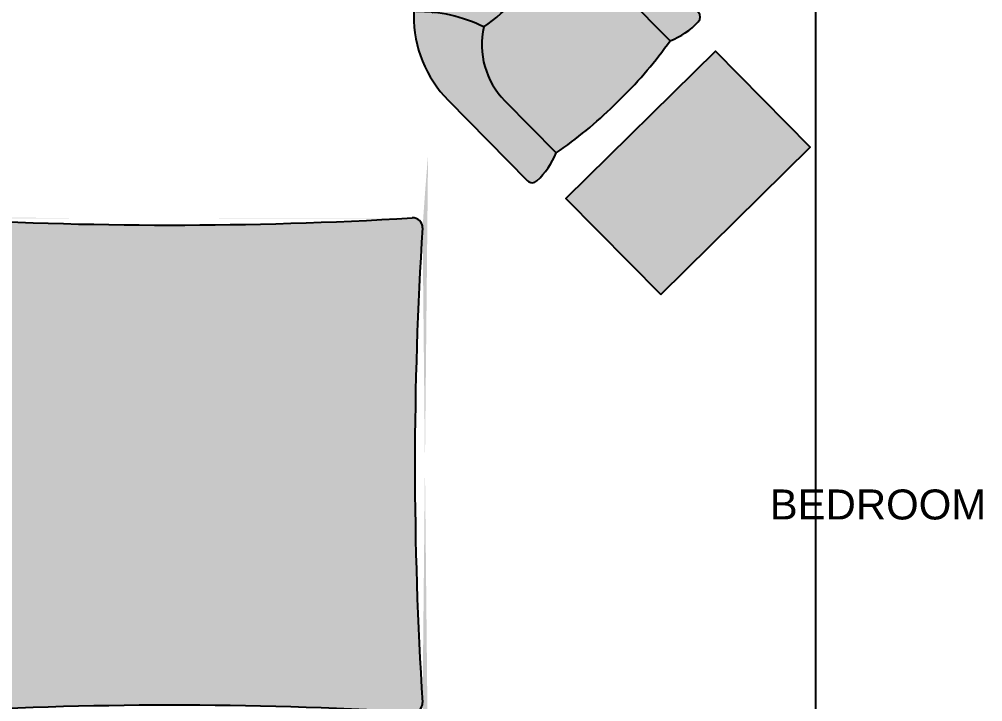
# Model space of a CAD drawing. Header units: millimetres. Extents: x 11159 to 50121, y 18346 to 37577.
# Drawn here: x 35340 to 38553, y 31997 to 34274 of the extents above; entities that cross this region are included whole.
import ezdxf

# ---------------------------------------------------------------- set-up
doc = ezdxf.new("R2010")
doc.units = ezdxf.units.MM
for name, color, linetype in [('axis', 40, 'Continuous'), ('furnhatch', 254, 'Continuous'), ('furniture', 34, 'Continuous')]:
    doc.layers.add(name, color=color, linetype=linetype)
doc.styles.get("Standard").update_dxf_attribs({"font": 'arial.ttf'})

# ---------------------------------------------------------------- blocks, each defined once
blk = doc.blocks.new('bed1')
at = {"layer": 'furnhatch'}
h = blk.add_hatch(color=254, dxfattribs=at)
edge = h.paths.add_edge_path()
edge.add_line((-49.99999999964166, 728.1543303350354), (-376.575154905604, 728.1543303350363))
edge.add_ellipse((-396.5751549054567, 731.6564387146891), major_axis=(-20.20005246326943, 2.116722135372289), ratio=0.9399674590869538, start_angle=175.798571085819, end_angle=279.2234876354331)
edge.add_ellipse((-1139.075154900112, 11853.60433025541), major_axis=(11637.50671312701, 3.159661290454771e-10), ratio=0.955999999999947, start_angle=266.40828577200574, end_angle=273.6518042821252, ccw=False)
edge.add_ellipse((-1870.000000000207, 721.3768853213396), major_axis=(29.999999999785, 5.544070248419784e-12), ratio=0.9560000000000528, start_angle=86.40828577199728, end_angle=182.7029539343151)
edge.add_ellipse((-20808.21227714517, 1.364242052659392e-11), major_axis=(18931.6710356908, 1.159192231939101e-12), ratio=0.7647663762100974, start_angle=-2.850567224227575, end_angle=2.850567224227177, ccw=False)
edge.add_ellipse((-1870.000000000216, -721.3768853213551), major_axis=(29.99999999978351, 2.932504743571875e-11), ratio=0.9559999999998293, start_angle=177.2970460656072, end_angle=273.5917142279357)
edge.add_ellipse((-1139.075154900042, -11853.60433025214), major_axis=(-11637.50671312344, 2.074362146674086e-10), ratio=0.9559999999999594, start_angle=266.34819571787403, end_angle=273.5917142279937, ccw=False)
edge.add_ellipse((-396.5751549054567, -731.6564387146864), major_axis=(20.20005246326011, 2.116722135454127), ratio=0.9399674590869624, start_angle=260.7765123643427, end_angle=364.2014289139339)
edge.add_line((-376.5751549056004, -728.154330335034), (-49.99999999964348, -728.1543303350322))
edge.add_line((-49.99999999964348, -728.1543303350322), (-49.99999999964166, 728.1543303350354))
edge = h.paths.add_edge_path(flags=0)
edge.add_spline(control_points=[(-483.777429487307, -58.13970892285761), (-463.3236952876159, -60.77676921388957), (-394.7677214423293, -69.6155579932838), (-273.9442626004875, -40.25070549211705), (-155.770845476125, -74.40555138636591), (-87.51306022241624, -54.21623475015986), (-69.25212949027627, -48.81500892291115)], knot_values=[0, 0, 0, 0, 6.340047833477231, 21.25030809563294, 36.90804236878848, 42.62689815922595, 42.62689815922595, 42.62689815922595, 42.62689815922595], degree=3, periodic=0)
edge.add_spline(control_points=[(-69.25212949027627, -48.81500892291115), (-74.65335531752135, -67.07593965507294), (-94.84267195370921, -135.3337249087726), (-60.68782605946944, -336.6234732281682), (-90.05267856063983, -608.56760412111), (-81.2138897812547, -677.1235779663966), (-78.5768294902191, -697.5773121660877)], knot_values=[0, 0, 0, 0, 5.718855790438326, 21.37659006359421, 36.28685032574977, 42.626898159227, 42.626898159227, 42.626898159227, 42.626898159227], degree=3, periodic=0)
edge.add_spline(control_points=[(-78.5768294902191, -697.5773121660877), (-99.0305636899102, -694.9402518750521), (-167.5865375351968, -686.1014630956579), (-288.4099963770441, -715.4663155968246), (-406.5834135014065, -681.3114697025794), (-474.841198755119, -701.5007863387673), (-493.102129487268, -706.9020121660124)], knot_values=[0, 0, 0, 0, 6.340047833477231, 21.25030809563279, 36.90804236878867, 42.62689815922705, 42.62689815922705, 42.62689815922705, 42.62689815922705], degree=3, periodic=0)
edge.add_spline(control_points=[(-493.102129487268, -706.9020121660124), (-487.7009036600193, -688.6410814338724), (-467.5115870238133, -620.3832961801618), (-501.6664329180621, -351.0892070047066), (-472.3015804168863, -147.1494169678354), (-481.1403691962714, -78.5934431225487), (-483.777429487307, -58.13970892285761)], knot_values=[0, 0, 0, 0, 5.718855790437516, 21.37659006359306, 36.28685032574877, 42.62689815922599, 42.62689815922599, 42.62689815922599, 42.62689815922599], degree=3, periodic=0)
edge = h.paths.add_edge_path(flags=0)
edge.add_spline(control_points=[(-483.777429487307, 58.02593828062345), (-481.1403691962714, 78.47967248032182), (-472.3015804168863, 147.0356463256121), (-501.6664329180621, 350.9754363624834), (-467.5115870238133, 620.2695255379385), (-487.7009036600193, 688.5273107916382), (-493.102129487268, 706.7882415237782)], knot_values=[0, 0, 0, 0, 6.340047833477231, 21.25030809563294, 36.90804236878848, 42.62689815922599, 42.62689815922599, 42.62689815922599, 42.62689815922599], degree=3, periodic=0)
edge.add_spline(control_points=[(-493.102129487268, 706.7882415237782), (-474.841198755119, 701.3870156965368), (-406.5834135014065, 681.1976990603453), (-288.4099963770441, 715.3525449545941), (-167.5865375351968, 685.9876924534274), (-99.0305636899102, 694.8264812328216), (-78.5768294902191, 697.4635415238536)], knot_values=[0, 0, 0, 0, 5.718855790438376, 21.37659006359426, 36.28685032574982, 42.62689815922705, 42.62689815922705, 42.62689815922705, 42.62689815922705], degree=3, periodic=0)
edge.add_spline(control_points=[(-78.5768294902191, 697.4635415238536), (-81.2138897812547, 677.0098073241625), (-90.05267856063983, 608.4538334788758), (-60.68782605946944, 336.509702585945), (-94.84267195370921, 135.2199542665494), (-74.65335531752135, 66.96216901283151), (-69.25212949027627, 48.70123828069154)], knot_values=[0, 0, 0, 0, 6.340047833477231, 21.25030809563279, 36.90804236878867, 42.626898159227, 42.626898159227, 42.626898159227, 42.626898159227], degree=3, periodic=0)
edge.add_spline(control_points=[(-69.25212949027627, 48.70123828069154), (-87.51306022241624, 54.10246410793297), (-155.770845476125, 74.29178074413903), (-273.9442626004875, 40.13693484987562), (-394.7677214423293, 69.50178735105328), (-463.3236952876159, 60.66299857166996), (-483.777429487307, 58.02593828062345)], knot_values=[0, 0, 0, 0, 5.718855790437466, 21.37659006359301, 36.28685032574872, 42.62689815922595, 42.62689815922595, 42.62689815922595, 42.62689815922595], degree=3, periodic=0)
edge = h.paths.add_edge_path(flags=16)
edge.add_spline(control_points=[(-78.5768294902191, -697.5773121660877), (-81.2138897812547, -677.1235779663966), (-90.05267856063983, -608.56760412111), (-60.68782605946944, -336.6234732281682), (-94.84267195370921, -135.3337249087726), (-74.65335531752135, -67.07593965507294), (-69.25212949027627, -48.81500892291115)], knot_values=[0, 0, 0, 0, 6.340047833477231, 21.25030809563279, 36.90804236878867, 42.626898159227, 42.626898159227, 42.626898159227, 42.626898159227], degree=3, periodic=0)
edge.add_spline(control_points=[(-69.25212949027627, -48.81500892291115), (-87.51306022241624, -54.21623475015986), (-155.770845476125, -74.40555138636591), (-273.9442626004875, -40.25070549211705), (-394.7677214423293, -69.6155579932838), (-463.3236952876159, -60.77676921388957), (-483.777429487307, -58.13970892285761)], knot_values=[0, 0, 0, 0, 5.718855790437466, 21.37659006359301, 36.28685032574872, 42.62689815922595, 42.62689815922595, 42.62689815922595, 42.62689815922595], degree=3, periodic=0)
edge.add_spline(control_points=[(-483.777429487307, -58.13970892285761), (-481.1403691962714, -78.5934431225487), (-472.3015804168863, -147.1494169678354), (-501.6664329180621, -351.0892070047066), (-467.5115870238133, -620.3832961801618), (-487.7009036600193, -688.6410814338724), (-493.102129487268, -706.9020121660124)], knot_values=[0, 0, 0, 0, 6.340047833477231, 21.25030809563294, 36.90804236878848, 42.62689815922599, 42.62689815922599, 42.62689815922599, 42.62689815922599], degree=3, periodic=0)
edge.add_spline(control_points=[(-493.102129487268, -706.9020121660124), (-474.841198755119, -701.5007863387673), (-406.5834135014065, -681.3114697025794), (-288.4099963770441, -715.4663155968246), (-167.5865375351968, -686.1014630956579), (-99.0305636899102, -694.9402518750521), (-78.5768294902191, -697.5773121660877)], knot_values=[0, 0, 0, 0, 5.718855790438376, 21.37659006359426, 36.28685032574982, 42.62689815922705, 42.62689815922705, 42.62689815922705, 42.62689815922705], degree=3, periodic=0)
edge = h.paths.add_edge_path(flags=16)
edge.add_spline(control_points=[(-69.25212949027627, 48.70123828069154), (-74.65335531752135, 66.96216901283151), (-94.84267195370921, 135.2199542665494), (-60.68782605946944, 336.509702585945), (-90.05267856063983, 608.4538334788758), (-81.2138897812547, 677.0098073241625), (-78.5768294902191, 697.4635415238536)], knot_values=[0, 0, 0, 0, 5.718855790438326, 21.37659006359421, 36.28685032574977, 42.626898159227, 42.626898159227, 42.626898159227, 42.626898159227], degree=3, periodic=0)
edge.add_spline(control_points=[(-78.5768294902191, 697.4635415238536), (-99.0305636899102, 694.8264812328216), (-167.5865375351968, 685.9876924534274), (-288.4099963770441, 715.3525449545941), (-406.5834135014065, 681.1976990603453), (-474.841198755119, 701.3870156965368), (-493.102129487268, 706.7882415237782)], knot_values=[0, 0, 0, 0, 6.340047833477231, 21.25030809563279, 36.90804236878867, 42.62689815922705, 42.62689815922705, 42.62689815922705, 42.62689815922705], degree=3, periodic=0)
edge.add_spline(control_points=[(-493.102129487268, 706.7882415237782), (-487.7009036600193, 688.5273107916382), (-467.5115870238133, 620.2695255379385), (-501.6664329180621, 350.9754363624834), (-472.3015804168863, 147.0356463256121), (-481.1403691962714, 78.47967248032182), (-483.777429487307, 58.02593828062345)], knot_values=[0, 0, 0, 0, 5.718855790437516, 21.37659006359306, 36.28685032574877, 42.62689815922599, 42.62689815922599, 42.62689815922599, 42.62689815922599], degree=3, periodic=0)
edge.add_spline(control_points=[(-483.777429487307, 58.02593828062345), (-463.3236952876159, 60.66299857166996), (-394.7677214423293, 69.50178735105328), (-273.9442626004875, 40.13693484987562), (-155.770845476125, 74.29178074413903), (-87.51306022241624, 54.10246410793297), (-69.25212949027627, 48.70123828069154)], knot_values=[0, 0, 0, 0, 6.340047833477231, 21.25030809563294, 36.90804236878848, 42.62689815922595, 42.62689815922595, 42.62689815922595, 42.62689815922595], degree=3, periodic=0)
h.paths.add_polyline_path([(1.818989403545856e-12, 747.2743303343987), (-49.99999999964348, 747.2743303343987), (-49.99999999964348, -747.2743303343987), (0, -747.2743303343991)])
at = {"layer": 'furniture'}
for p, q in [((0, 747.2743303343987), (-49.99999999964348, 747.2743303343987)), ((-49.99999999964348, 747.2743303343987), (-49.99999999964348, -747.2743303343991)), ((0, -747.2743303343991), (0, 747.2743303343987)), ((-49.99999999964348, 728.1543303350363), (-376.5751549056022, 728.1543303350363)), ((-376.5751549056022, -728.1543303350336), (-49.9999999996453, -728.1543303350327)), ((0, -747.2743303343991), (-49.99999999964348, -747.2743303343991))]:
    blk.add_line(p, q, dxfattribs=at)
for centre, major_axis, ratio, start_param, end_param in [((-1870.000000000207, 721.3768853213396), (29.999999999785, 5.544070248419784e-12), 0.9560000000000528, 1.508109087725523, 3.188768099273326), ((-1139.075154900112, 11853.60433025541), (11637.50671312701, 3.159661290454771e-10), 0.955999999999947, 4.649701741315464, 4.776124988746203), ((-396.5751549054567, 731.6564387146891), (-20.20005246326943, 2.116722135372289), 0.9399674590869536, 3.068263885748845, 4.873369208139984), ((-20808.21227714517, 1.364242052659392e-11), (18931.6710356908, 1.159192231939101e-12), 0.7647663762100974, -0.04975178361220634, 0.04975178361219945), ((-1870.000000000216, -721.3768853213551), (29.99999999978351, 2.932504743571875e-11), 0.9559999999998293, 3.094417207904904, 4.775076219452894), ((-1139.075154900042, -11853.60433025214), (-11637.50671312344, 2.074362146674086e-10), 0.9559999999999594, 4.648652972023164, 4.775076219453906), ((-396.5751549054567, -731.6564387146864), (20.20005246326011, 2.116722135454127), 0.9399674590869624, 4.551408752625482, 6.356514075016221)]:
    blk.add_ellipse(centre, major_axis=major_axis, ratio=ratio, start_param=start_param, end_param=end_param, dxfattribs=at)
for points, knots in [([(-78.5768294902191, 697.4635415238536), (-99.0305636899102, 694.8264812328216), (-167.5865375351968, 685.9876924534274), (-288.4099963770441, 715.3525449545941), (-406.5834135014065, 681.1976990603453), (-474.841198755119, 701.3870156965368), (-493.102129487268, 706.7882415237782)], [0, 0, 0, 0, 6.340047833477231, 21.25030809563279, 36.90804236878867, 42.62689815922705, 42.62689815922705, 42.62689815922705, 42.62689815922705]), ([(-483.777429487307, 58.02593828062345), (-481.1403691962714, 78.47967248032182), (-472.3015804168863, 147.0356463256121), (-501.6664329180621, 350.9754363624834), (-467.5115870238133, 620.2695255379385), (-487.7009036600193, 688.5273107916382), (-493.102129487268, 706.7882415237782)], [0, 0, 0, 0, 6.340047833477231, 21.25030809563294, 36.90804236878848, 42.62689815922599, 42.62689815922599, 42.62689815922599, 42.62689815922599]), ([(-78.5768294902191, 697.4635415238536), (-81.2138897812547, 677.0098073241625), (-90.05267856063983, 608.4538334788758), (-60.68782605946944, 336.509702585945), (-94.84267195370921, 135.2199542665494), (-74.65335531752135, 66.96216901283151), (-69.25212949027627, 48.70123828069154)], [0, 0, 0, 0, 6.340047833477231, 21.25030809563279, 36.90804236878867, 42.626898159227, 42.626898159227, 42.626898159227, 42.626898159227]), ([(-483.777429487307, 58.02593828062345), (-463.3236952876159, 60.66299857166996), (-394.7677214423293, 69.50178735105328), (-273.9442626004875, 40.13693484987562), (-155.770845476125, 74.29178074413903), (-87.51306022241624, 54.10246410793297), (-69.25212949027627, 48.70123828069154)], [0, 0, 0, 0, 6.340047833477231, 21.25030809563294, 36.90804236878848, 42.62689815922595, 42.62689815922595, 42.62689815922595, 42.62689815922595]), ([(-483.777429487307, -58.13970892285761), (-481.1403691962714, -78.5934431225487), (-472.3015804168863, -147.1494169678354), (-501.6664329180621, -351.0892070047066), (-467.5115870238133, -620.3832961801618), (-487.7009036600193, -688.6410814338724), (-493.102129487268, -706.9020121660124)], [0, 0, 0, 0, 6.340047833477231, 21.25030809563294, 36.90804236878848, 42.62689815922599, 42.62689815922599, 42.62689815922599, 42.62689815922599]), ([(-483.777429487307, -58.13970892285761), (-463.3236952876159, -60.77676921388957), (-394.7677214423293, -69.6155579932838), (-273.9442626004875, -40.25070549211705), (-155.770845476125, -74.40555138636591), (-87.51306022241624, -54.21623475015986), (-69.25212949027627, -48.81500892291115)], [0, 0, 0, 0, 6.340047833477231, 21.25030809563294, 36.90804236878848, 42.62689815922595, 42.62689815922595, 42.62689815922595, 42.62689815922595]), ([(-78.5768294902191, -697.5773121660877), (-81.2138897812547, -677.1235779663966), (-90.05267856063983, -608.56760412111), (-60.68782605946944, -336.6234732281682), (-94.84267195370921, -135.3337249087726), (-74.65335531752135, -67.07593965507294), (-69.25212949027627, -48.81500892291115)], [0, 0, 0, 0, 6.340047833477231, 21.25030809563279, 36.90804236878867, 42.626898159227, 42.626898159227, 42.626898159227, 42.626898159227]), ([(-78.5768294902191, -697.5773121660877), (-99.0305636899102, -694.9402518750521), (-167.5865375351968, -686.1014630956579), (-288.4099963770441, -715.4663155968246), (-406.5834135014065, -681.3114697025794), (-474.841198755119, -701.5007863387673), (-493.102129487268, -706.9020121660124)], [0, 0, 0, 0, 6.340047833477231, 21.25030809563279, 36.90804236878867, 42.62689815922705, 42.62689815922705, 42.62689815922705, 42.62689815922705])]:
    blk.add_open_spline(points, degree=3, knots=knots, dxfattribs=at)
blk = doc.blocks.new('armchaer')
h = blk.add_hatch(color=254)
edge = h.paths.add_edge_path()
edge.add_ellipse((-296.1263035950251, -268.9037169185576), major_axis=(-270.2235710185463, -294.922393723302), ratio=0.999999999988288, start_angle=89.99008652182249, end_angle=179.990086521822, ccw=False)
edge.add_line((-1.250669137647492, -539.1783121973567), (-255.7883912124962, -816.8846656661917))
edge.add_ellipse((-272.1703709045687, -801.8694103729104), major_axis=(-15.71348386204226, -15.71348386204226), ratio=0.9999999999882825, start_angle=2.4925167828245094, end_angle=92.49251678276562, ccw=False)
edge.add_ellipse((-120.2704686007346, -623.2300702738867), major_axis=(-181.5130642803174, -181.5130642803173), ratio=0.9999999999883796, start_angle=338.98577750442445, end_angle=364.44039008106915, ccw=False)
edge.add_ellipse((395.9691245281283, 459.8772005311039), major_axis=(-993.4064497580682, -993.4064497580682), ratio=0.9999999999883331, start_angle=2.492516782837015, end_angle=12.696847287550781, ccw=False)
edge.add_line((-553.2953151249094, -575.7915556125663), (-566.400898877022, -563.7793513793549))
edge.add_line((-566.400898877022, -563.7793513793513), (-579.5064826291782, -551.7671471461217))
edge.add_ellipse((369.7579570207745, 483.9016090002115), major_axis=(-993.4064497579917, -993.4064497579917), ratio=0.9999999999883399, start_angle=352.2881862781159, end_angle=362.4925167828335, ccw=False)
edge.add_ellipse((-664.3934771107452, -124.502441666722), major_axis=(-181.5130642803177, -181.5130642803177), ratio=0.9999999999883168, start_angle=0.5446434846014085, end_angle=25.99925606122912, ccw=False)
edge.add_ellipse((-829.1576804350916, -291.3507304017949), major_axis=(-15.71348386204155, -15.71348386204155), ratio=0.9999999999883177, start_angle=272.4925167827872, end_angle=362.49251678284435, ccw=False)
edge.add_line((-845.5396601271932, -276.335475108528), (-591.0019380523736, 1.370878360270581))
edge.add_ellipse((-296.1263035950105, -268.9037169185613), major_axis=(-270.2524260228694, -294.8959526379626), ratio=0.9999999999882909, start_angle=179.9956925528132, end_angle=269.9956925528138, ccw=False)
at = {"color": 34}
for p, q in [((-591.001938052359, 1.370878360259667), (-845.5396601271786, -276.335475108528)), ((-582.8015916605946, -187.012531552944), (-747.9693998884613, -367.2143081678732)), ((-255.7883912124962, -816.8846656661844), (-1.250669137691148, -539.1783121973858)), ((-579.5064826306916, -551.7671471447393), (-566.400898877022, -563.7793513793513)), ((-566.400898877022, -563.7793513793513), (-553.2953151233523, -575.7915556139815)), ((-354.8018872786779, -727.5804352063096), (-189.6340790507966, -547.3786585913804))]:
    blk.add_line(p, q, dxfattribs=at)
for centre, major_axis, ratio, start_param, end_param in [((-296.1263035950105, -268.9037169185613), (-270.2524260228694, -294.8959526379626), 0.9999999999882909, 3.141517474454028, 4.712313801248935), ((-793.1544278063666, 91.92787136632978), (-348.8249108645073, -348.8249108645073), 0.9999999999883212, 1.946756624129567, 2.42193245069571), ((-390.5478019447037, -371.9196855616683), (-304.6240642121495, -332.3737738375273), 0.9999999999882843, 2.594611066454934, 3.688507999574148), ((-296.1263035950251, -268.9037169185576), (-270.2235710185463, -294.922393723302), 0.999999999988288, 1.570623303960375, 3.141419630755262), ((-386.2178353556956, -367.195595072164), (-188.5618063444662, -188.5618063444662), 0.9999999999883372, 3.755140864209717, 4.755891604905364), ((385.8845747898158, 475.1854205124109), (-657.1867720202041, -657.186772020204), 0.9999999999883307, 6.171218689696627, 6.482157173705834), ((106.5299314967269, -732.6971490658434), (-348.8249108644964, -348.8249108644964), 0.9999999999883369, 3.94825810552629, 4.423433932094577), ((-829.1576804350916, -291.3507304017949), (-15.71348386204155, -15.71348386204155), 0.9999999999883177, 4.755891604905543, 6.326687931701437), ((-664.3934771107452, -124.502441666722), (-181.5130642803177, -181.5130642803177), 0.9999999999883168, 0.009505822055827536, 0.4537726213375407), ((-386.217835355681, -367.1955950721676), (-188.5618063444629, -188.5618063444628), 0.9999999999883349, 1.614298951315604, 2.615049692012646), ((369.7579570207745, 483.9016090002115), (-993.4064497579917, -993.4064497579917), 0.9999999999883401, 6.148588766432231, 6.326687931701247), ((395.9691245281283, 459.8772005311039), (-993.4064497580681, -993.4064497580681), 0.9999999999883332, 0.04350262452172179, 0.2216017897906733), ((-120.2704686007346, -623.2300702738867), (-181.5130642803174, -181.5130642803173), 0.9999999999883794, 5.916417934885134, 6.36068473416714), ((-272.1703709045687, -801.8694103729104), (-15.71348386204226, -15.71348386204226), 0.9999999999882825, 0.04350262452150284, 1.614298951315372)]:
    blk.add_ellipse(centre, major_axis=major_axis, ratio=ratio, start_param=start_param, end_param=end_param, dxfattribs=at)

msp = doc.modelspace()

# ---------------------------------------------------------------- hatches: boundary and pattern name
at = {"layer": 'furniture'}
msp.add_hatch(color=254, dxfattribs=at).paths.add_polyline_path([(37479.04502580568, 33355.670301734), (37977.71134720526, 33846.90300568811), (37662.17545950598, 34167.7411318987), (37162.9818306549, 33675.98898106378)])

# ---------------------------------------------------------------- linework, layer by layer
at = {"layer": 'axis'}
msp.add_line((37994.9003107828, 35956.37710312664), (37994.9003107828, 18746.37710312664), dxfattribs=at)
at = {"layer": 'furniture', "color": 34}
msp.add_lwpolyline([(37479.04502580568, 33355.670301734), (37977.71134720526, 33846.90300568811), (37662.17545950598, 34167.7411318987), (37162.9818306549, 33675.98898106378)], close=True, dxfattribs=at)

# ---------------------------------------------------------------- block references
at = {"layer": 'furniture', "rotation": 87.08408814928805}
msp.add_blockref('armchaer', (36801.79736382212, 34593.91920677275), dxfattribs=at)
at = {"layer": 'furniture', "color": 34, "xscale": 1.099999999976717, "yscale": 1.099999999976717, "rotation": 180}
msp.add_blockref('bed1', (34594.9003107828, 32786.37710312664), dxfattribs=at)

# ---------------------------------------------------------------- texts
at = {"color": 3, "linetype": 'Continuous', "insert": (37842.49087978169, 32705.1151315086), "char_height": 100, "attachment_point": 1}
msp.add_mtext('BEDROOM', dxfattribs=at)

doc.saveas('drawing.dxf')
